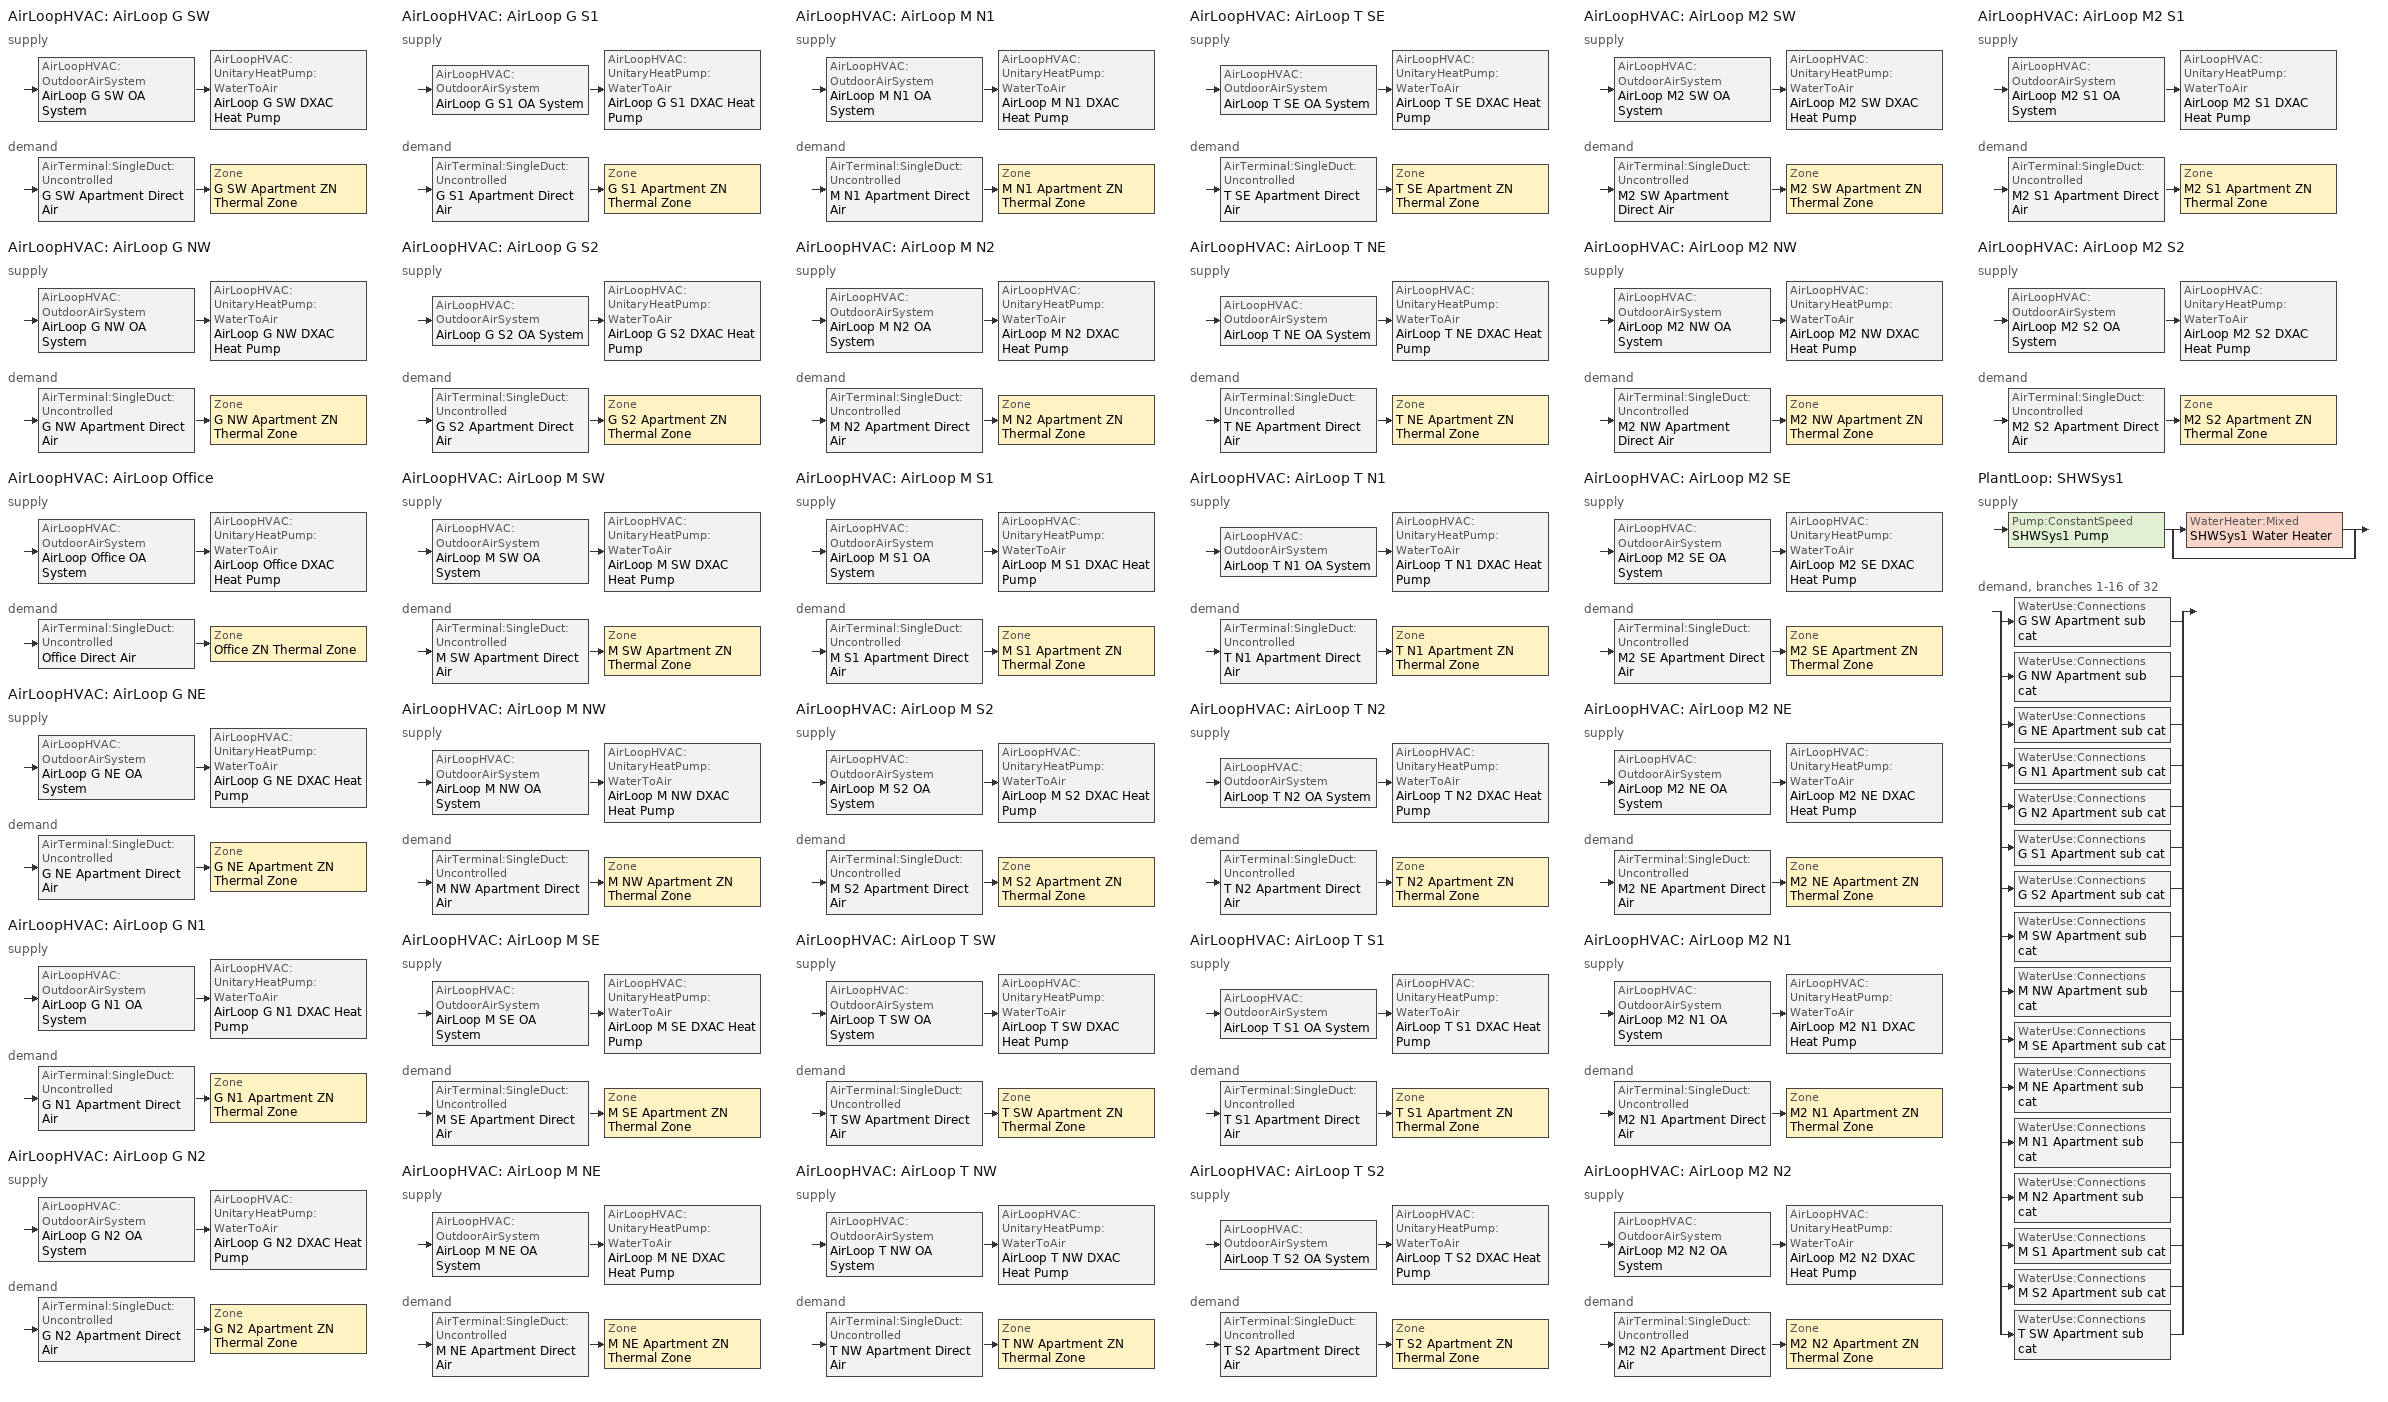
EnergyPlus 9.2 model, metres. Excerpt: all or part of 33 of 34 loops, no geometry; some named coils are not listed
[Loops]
AirLoopHVAC 'AirLoop G SW'
 supply: AirLoopHVAC:OutdoorAirSystem 'AirLoop G SW OA System' > AirLoopHVAC:UnitaryHeatPump:WaterToAir 'AirLoop G SW DXAC Heat Pump'
 demand: AirTerminal:SingleDuct:Uncontrolled 'G SW Apartment Direct Air' > Zone 'G SW Apartment ZN Thermal Zone'
AirLoopHVAC 'AirLoop G NW'
 supply: AirLoopHVAC:OutdoorAirSystem 'AirLoop G NW OA System' > AirLoopHVAC:UnitaryHeatPump:WaterToAir 'AirLoop G NW DXAC Heat Pump'
 demand: AirTerminal:SingleDuct:Uncontrolled 'G NW Apartment Direct Air' > Zone 'G NW Apartment ZN Thermal Zone'
AirLoopHVAC 'AirLoop Office'
 supply: AirLoopHVAC:OutdoorAirSystem 'AirLoop Office OA System' > AirLoopHVAC:UnitaryHeatPump:WaterToAir 'AirLoop Office DXAC Heat Pump'
 demand: AirTerminal:SingleDuct:Uncontrolled 'Office Direct Air' > Zone 'Office ZN Thermal Zone'
AirLoopHVAC 'AirLoop G NE'
 supply: AirLoopHVAC:OutdoorAirSystem 'AirLoop G NE OA System' > AirLoopHVAC:UnitaryHeatPump:WaterToAir 'AirLoop G NE DXAC Heat Pump'
 demand: AirTerminal:SingleDuct:Uncontrolled 'G NE Apartment Direct Air' > Zone 'G NE Apartment ZN Thermal Zone'
AirLoopHVAC 'AirLoop G N1'
 supply: AirLoopHVAC:OutdoorAirSystem 'AirLoop G N1 OA System' > AirLoopHVAC:UnitaryHeatPump:WaterToAir 'AirLoop G N1 DXAC Heat Pump'
 demand: AirTerminal:SingleDuct:Uncontrolled 'G N1 Apartment Direct Air' > Zone 'G N1 Apartment ZN Thermal Zone'
AirLoopHVAC 'AirLoop G N2'
 supply: AirLoopHVAC:OutdoorAirSystem 'AirLoop G N2 OA System' > AirLoopHVAC:UnitaryHeatPump:WaterToAir 'AirLoop G N2 DXAC Heat Pump'
 demand: AirTerminal:SingleDuct:Uncontrolled 'G N2 Apartment Direct Air' > Zone 'G N2 Apartment ZN Thermal Zone'
AirLoopHVAC 'AirLoop G S1'
 supply: AirLoopHVAC:OutdoorAirSystem 'AirLoop G S1 OA System' > AirLoopHVAC:UnitaryHeatPump:WaterToAir 'AirLoop G S1 DXAC Heat Pump'
 demand: AirTerminal:SingleDuct:Uncontrolled 'G S1 Apartment Direct Air' > Zone 'G S1 Apartment ZN Thermal Zone'
AirLoopHVAC 'AirLoop G S2'
 supply: AirLoopHVAC:OutdoorAirSystem 'AirLoop G S2 OA System' > AirLoopHVAC:UnitaryHeatPump:WaterToAir 'AirLoop G S2 DXAC Heat Pump'
 demand: AirTerminal:SingleDuct:Uncontrolled 'G S2 Apartment Direct Air' > Zone 'G S2 Apartment ZN Thermal Zone'
AirLoopHVAC 'AirLoop M SW'
 supply: AirLoopHVAC:OutdoorAirSystem 'AirLoop M SW OA System' > AirLoopHVAC:UnitaryHeatPump:WaterToAir 'AirLoop M SW DXAC Heat Pump'
 demand: AirTerminal:SingleDuct:Uncontrolled 'M SW Apartment Direct Air' > Zone 'M SW Apartment ZN Thermal Zone'
AirLoopHVAC 'AirLoop M NW'
 supply: AirLoopHVAC:OutdoorAirSystem 'AirLoop M NW OA System' > AirLoopHVAC:UnitaryHeatPump:WaterToAir 'AirLoop M NW DXAC Heat Pump'
 demand: AirTerminal:SingleDuct:Uncontrolled 'M NW Apartment Direct Air' > Zone 'M NW Apartment ZN Thermal Zone'
AirLoopHVAC 'AirLoop M SE'
 supply: AirLoopHVAC:OutdoorAirSystem 'AirLoop M SE OA System' > AirLoopHVAC:UnitaryHeatPump:WaterToAir 'AirLoop M SE DXAC Heat Pump'
 demand: AirTerminal:SingleDuct:Uncontrolled 'M SE Apartment Direct Air' > Zone 'M SE Apartment ZN Thermal Zone'
AirLoopHVAC 'AirLoop M NE'
 supply: AirLoopHVAC:OutdoorAirSystem 'AirLoop M NE OA System' > AirLoopHVAC:UnitaryHeatPump:WaterToAir 'AirLoop M NE DXAC Heat Pump'
 demand: AirTerminal:SingleDuct:Uncontrolled 'M NE Apartment Direct Air' > Zone 'M NE Apartment ZN Thermal Zone'
AirLoopHVAC 'AirLoop M N1'
 supply: AirLoopHVAC:OutdoorAirSystem 'AirLoop M N1 OA System' > AirLoopHVAC:UnitaryHeatPump:WaterToAir 'AirLoop M N1 DXAC Heat Pump'
 demand: AirTerminal:SingleDuct:Uncontrolled 'M N1 Apartment Direct Air' > Zone 'M N1 Apartment ZN Thermal Zone'
AirLoopHVAC 'AirLoop M N2'
 supply: AirLoopHVAC:OutdoorAirSystem 'AirLoop M N2 OA System' > AirLoopHVAC:UnitaryHeatPump:WaterToAir 'AirLoop M N2 DXAC Heat Pump'
 demand: AirTerminal:SingleDuct:Uncontrolled 'M N2 Apartment Direct Air' > Zone 'M N2 Apartment ZN Thermal Zone'
AirLoopHVAC 'AirLoop M S1'
 supply: AirLoopHVAC:OutdoorAirSystem 'AirLoop M S1 OA System' > AirLoopHVAC:UnitaryHeatPump:WaterToAir 'AirLoop M S1 DXAC Heat Pump'
 demand: AirTerminal:SingleDuct:Uncontrolled 'M S1 Apartment Direct Air' > Zone 'M S1 Apartment ZN Thermal Zone'
AirLoopHVAC 'AirLoop M S2'
 supply: AirLoopHVAC:OutdoorAirSystem 'AirLoop M S2 OA System' > AirLoopHVAC:UnitaryHeatPump:WaterToAir 'AirLoop M S2 DXAC Heat Pump'
 demand: AirTerminal:SingleDuct:Uncontrolled 'M S2 Apartment Direct Air' > Zone 'M S2 Apartment ZN Thermal Zone'
AirLoopHVAC 'AirLoop T SW'
 supply: AirLoopHVAC:OutdoorAirSystem 'AirLoop T SW OA System' > AirLoopHVAC:UnitaryHeatPump:WaterToAir 'AirLoop T SW DXAC Heat Pump'
 demand: AirTerminal:SingleDuct:Uncontrolled 'T SW Apartment Direct Air' > Zone 'T SW Apartment ZN Thermal Zone'
AirLoopHVAC 'AirLoop T NW'
 supply: AirLoopHVAC:OutdoorAirSystem 'AirLoop T NW OA System' > AirLoopHVAC:UnitaryHeatPump:WaterToAir 'AirLoop T NW DXAC Heat Pump'
 demand: AirTerminal:SingleDuct:Uncontrolled 'T NW Apartment Direct Air' > Zone 'T NW Apartment ZN Thermal Zone'
AirLoopHVAC 'AirLoop T SE'
 supply: AirLoopHVAC:OutdoorAirSystem 'AirLoop T SE OA System' > AirLoopHVAC:UnitaryHeatPump:WaterToAir 'AirLoop T SE DXAC Heat Pump'
 demand: AirTerminal:SingleDuct:Uncontrolled 'T SE Apartment Direct Air' > Zone 'T SE Apartment ZN Thermal Zone'
AirLoopHVAC 'AirLoop T NE'
 supply: AirLoopHVAC:OutdoorAirSystem 'AirLoop T NE OA System' > AirLoopHVAC:UnitaryHeatPump:WaterToAir 'AirLoop T NE DXAC Heat Pump'
 demand: AirTerminal:SingleDuct:Uncontrolled 'T NE Apartment Direct Air' > Zone 'T NE Apartment ZN Thermal Zone'
AirLoopHVAC 'AirLoop T N1'
 supply: AirLoopHVAC:OutdoorAirSystem 'AirLoop T N1 OA System' > AirLoopHVAC:UnitaryHeatPump:WaterToAir 'AirLoop T N1 DXAC Heat Pump'
 demand: AirTerminal:SingleDuct:Uncontrolled 'T N1 Apartment Direct Air' > Zone 'T N1 Apartment ZN Thermal Zone'
AirLoopHVAC 'AirLoop T N2'
 supply: AirLoopHVAC:OutdoorAirSystem 'AirLoop T N2 OA System' > AirLoopHVAC:UnitaryHeatPump:WaterToAir 'AirLoop T N2 DXAC Heat Pump'
 demand: AirTerminal:SingleDuct:Uncontrolled 'T N2 Apartment Direct Air' > Zone 'T N2 Apartment ZN Thermal Zone'
AirLoopHVAC 'AirLoop T S1'
 supply: AirLoopHVAC:OutdoorAirSystem 'AirLoop T S1 OA System' > AirLoopHVAC:UnitaryHeatPump:WaterToAir 'AirLoop T S1 DXAC Heat Pump'
 demand: AirTerminal:SingleDuct:Uncontrolled 'T S1 Apartment Direct Air' > Zone 'T S1 Apartment ZN Thermal Zone'
AirLoopHVAC 'AirLoop T S2'
 supply: AirLoopHVAC:OutdoorAirSystem 'AirLoop T S2 OA System' > AirLoopHVAC:UnitaryHeatPump:WaterToAir 'AirLoop T S2 DXAC Heat Pump'
 demand: AirTerminal:SingleDuct:Uncontrolled 'T S2 Apartment Direct Air' > Zone 'T S2 Apartment ZN Thermal Zone'
AirLoopHVAC 'AirLoop M2 SW'
 supply: AirLoopHVAC:OutdoorAirSystem 'AirLoop M2 SW OA System' > AirLoopHVAC:UnitaryHeatPump:WaterToAir 'AirLoop M2 SW DXAC Heat Pump'
 demand: AirTerminal:SingleDuct:Uncontrolled 'M2 SW Apartment Direct Air' > Zone 'M2 SW Apartment ZN Thermal Zone'
AirLoopHVAC 'AirLoop M2 NW'
 supply: AirLoopHVAC:OutdoorAirSystem 'AirLoop M2 NW OA System' > AirLoopHVAC:UnitaryHeatPump:WaterToAir 'AirLoop M2 NW DXAC Heat Pump'
 demand: AirTerminal:SingleDuct:Uncontrolled 'M2 NW Apartment Direct Air' > Zone 'M2 NW Apartment ZN Thermal Zone'
AirLoopHVAC 'AirLoop M2 SE'
 supply: AirLoopHVAC:OutdoorAirSystem 'AirLoop M2 SE OA System' > AirLoopHVAC:UnitaryHeatPump:WaterToAir 'AirLoop M2 SE DXAC Heat Pump'
 demand: AirTerminal:SingleDuct:Uncontrolled 'M2 SE Apartment Direct Air' > Zone 'M2 SE Apartment ZN Thermal Zone'
AirLoopHVAC 'AirLoop M2 NE'
 supply: AirLoopHVAC:OutdoorAirSystem 'AirLoop M2 NE OA System' > AirLoopHVAC:UnitaryHeatPump:WaterToAir 'AirLoop M2 NE DXAC Heat Pump'
 demand: AirTerminal:SingleDuct:Uncontrolled 'M2 NE Apartment Direct Air' > Zone 'M2 NE Apartment ZN Thermal Zone'
AirLoopHVAC 'AirLoop M2 N1'
 supply: AirLoopHVAC:OutdoorAirSystem 'AirLoop M2 N1 OA System' > AirLoopHVAC:UnitaryHeatPump:WaterToAir 'AirLoop M2 N1 DXAC Heat Pump'
 demand: AirTerminal:SingleDuct:Uncontrolled 'M2 N1 Apartment Direct Air' > Zone 'M2 N1 Apartment ZN Thermal Zone'
AirLoopHVAC 'AirLoop M2 N2'
 supply: AirLoopHVAC:OutdoorAirSystem 'AirLoop M2 N2 OA System' > AirLoopHVAC:UnitaryHeatPump:WaterToAir 'AirLoop M2 N2 DXAC Heat Pump'
 demand: AirTerminal:SingleDuct:Uncontrolled 'M2 N2 Apartment Direct Air' > Zone 'M2 N2 Apartment ZN Thermal Zone'
AirLoopHVAC 'AirLoop M2 S1'
 supply: AirLoopHVAC:OutdoorAirSystem 'AirLoop M2 S1 OA System' > AirLoopHVAC:UnitaryHeatPump:WaterToAir 'AirLoop M2 S1 DXAC Heat Pump'
 demand: AirTerminal:SingleDuct:Uncontrolled 'M2 S1 Apartment Direct Air' > Zone 'M2 S1 Apartment ZN Thermal Zone'
AirLoopHVAC 'AirLoop M2 S2'
 supply: AirLoopHVAC:OutdoorAirSystem 'AirLoop M2 S2 OA System' > AirLoopHVAC:UnitaryHeatPump:WaterToAir 'AirLoop M2 S2 DXAC Heat Pump'
 demand: AirTerminal:SingleDuct:Uncontrolled 'M2 S2 Apartment Direct Air' > Zone 'M2 S2 Apartment ZN Thermal Zone'
PlantLoop 'SHWSys1'
 supply: Pump:ConstantSpeed 'SHWSys1 Pump' > split
  | WaterHeater:Mixed 'SHWSys1 Water Heater'
  | bypass
 demand, branches 1-16 of 32: split
  | WaterUse:Connections 'G SW Apartment sub cat'
  | WaterUse:Connections 'G NW Apartment sub cat'
  | WaterUse:Connections 'G NE Apartment sub cat'
  | WaterUse:Connections 'G N1 Apartment sub cat'
  | WaterUse:Connections 'G N2 Apartment sub cat'
  | WaterUse:Connections 'G S1 Apartment sub cat'
  | WaterUse:Connections 'G S2 Apartment sub cat'
  | WaterUse:Connections 'M SW Apartment sub cat'
  | WaterUse:Connections 'M NW Apartment sub cat'
  | WaterUse:Connections 'M SE Apartment sub cat'
  | WaterUse:Connections 'M NE Apartment sub cat'
  | WaterUse:Connections 'M N1 Apartment sub cat'
  | WaterUse:Connections 'M N2 Apartment sub cat'
  | WaterUse:Connections 'M S1 Apartment sub cat'
  | WaterUse:Connections 'M S2 Apartment sub cat'
  | WaterUse:Connections 'T SW Apartment sub cat'
[DesignSpecification:OutdoorAir] Outdoor Air Method=Flow/Area; Outdoor Air Flow per Zone Floor Area {m3/s-m2}=0.000294083
SZ DSOA G SW Apartment; SZ DSOA G NW Apartment; SZ DSOA Office; SZ DSOA G NE Apartment; SZ DSOA G N1 Apartment; SZ DSOA G N2 Apartment; SZ DSOA G S1 Apartment; SZ DSOA G S2 Apartment; SZ DSOA M SW Apartment; SZ DSOA M NW Apartment; SZ DSOA M SE Apartment; SZ DSOA M NE Apartment; SZ DSOA M N1 Apartment; SZ DSOA M N2 Apartment; SZ DSOA M S1 Apartment; SZ DSOA M S2 Apartment; SZ DSOA T SW Apartment; SZ DSOA T NW Apartment; SZ DSOA T SE Apartment; SZ DSOA T NE Apartment; SZ DSOA T N1 Apartment; SZ DSOA T N2 Apartment; SZ DSOA T S1 Apartment; SZ DSOA T S2 Apartment; SZ DSOA M2 SW Apartment; SZ DSOA M2 NW Apartment; SZ DSOA M2 SE Apartment; SZ DSOA M2 NE Apartment; SZ DSOA M2 N1 Apartment; SZ DSOA M2 N2 Apartment; SZ DSOA M2 S1 Apartment; SZ DSOA M2 S2 Apartment
[Sizing:Zone] Zone Cooling Design Supply Air Temperature Input Method=SupplyAirTemperature; Zone Cooling Design Supply Air Temperature {C}=14; Zone Heating Design Supply Air Temperature Input Method=SupplyAirTemperature; Zone Heating Design Supply Air Temperature {C}=40; Zone Cooling Design Supply Air Humidity Ratio {kgWater/kgDryAir}=0.008; Zone Heating Design Supply Air Humidity Ratio {kgWater/kgDryAir}=0.008; Cooling Design Air Flow Method=DesignDay; Cooling Design Air Flow Rate {m3/s}=0; Cooling Minimum Air Flow Fraction=0; Heating Design Air Flow Method=DesignDay; Heating Design Air Flow Rate {m3/s}=0; Heating Maximum Air Flow Fraction=0
Name | Design Specification Outdoor Air Object
G SW Apartment ZN Thermal Zone | SZ DSOA G SW Apartment
G NW Apartment ZN Thermal Zone | SZ DSOA G NW Apartment
Office ZN Thermal Zone | SZ DSOA Office
G NE Apartment ZN Thermal Zone | SZ DSOA G NE Apartment
G N1 Apartment ZN Thermal Zone | SZ DSOA G N1 Apartment
G N2 Apartment ZN Thermal Zone | SZ DSOA G N2 Apartment
G S1 Apartment ZN Thermal Zone | SZ DSOA G S1 Apartment
G S2 Apartment ZN Thermal Zone | SZ DSOA G S2 Apartment
M SW Apartment ZN Thermal Zone | SZ DSOA M SW Apartment
M NW Apartment ZN Thermal Zone | SZ DSOA M NW Apartment
M SE Apartment ZN Thermal Zone | SZ DSOA M SE Apartment
M NE Apartment ZN Thermal Zone | SZ DSOA M NE Apartment
M N1 Apartment ZN Thermal Zone | SZ DSOA M N1 Apartment
M N2 Apartment ZN Thermal Zone | SZ DSOA M N2 Apartment
M S1 Apartment ZN Thermal Zone | SZ DSOA M S1 Apartment
M S2 Apartment ZN Thermal Zone | SZ DSOA M S2 Apartment
T SW Apartment ZN Thermal Zone | SZ DSOA T SW Apartment
T NW Apartment ZN Thermal Zone | SZ DSOA T NW Apartment
T SE Apartment ZN Thermal Zone | SZ DSOA T SE Apartment
T NE Apartment ZN Thermal Zone | SZ DSOA T NE Apartment
T N1 Apartment ZN Thermal Zone | SZ DSOA T N1 Apartment
T N2 Apartment ZN Thermal Zone | SZ DSOA T N2 Apartment
T S1 Apartment ZN Thermal Zone | SZ DSOA T S1 Apartment
T S2 Apartment ZN Thermal Zone | SZ DSOA T S2 Apartment
M2 SW Apartment ZN Thermal Zone | SZ DSOA M2 SW Apartment
M2 NW Apartment ZN Thermal Zone | SZ DSOA M2 NW Apartment
M2 SE Apartment ZN Thermal Zone | SZ DSOA M2 SE Apartment
M2 NE Apartment ZN Thermal Zone | SZ DSOA M2 NE Apartment
M2 N1 Apartment ZN Thermal Zone | SZ DSOA M2 N1 Apartment
M2 N2 Apartment ZN Thermal Zone | SZ DSOA M2 N2 Apartment
M2 S1 Apartment ZN Thermal Zone | SZ DSOA M2 S1 Apartment
M S2 Apartment ZN Thermal Zone | SZ DSOA M2 S2 Apartment
[Sizing:System] Type of Load to Size On=Sensible; Design Outdoor Air Flow Rate {m3/s}=autosize; Central Heating Maximum System Air Flow Ratio=1; Preheat Design Temperature {C}=7; Preheat Design Humidity Ratio {kgWater/kgDryAir}=0.008; Precool Design Temperature {C}=11; Precool Design Humidity Ratio {kgWater/kgDryAir}=0.008; Central Cooling Design Supply Air Temperature {C}=14; Central Heating Design Supply Air Temperature {C}=40; Type of Zone Sum to Use=NonCoincident; 100% Outdoor Air in Cooling=No; 100% Outdoor Air in Heating=No; Central Cooling Design Supply Air Humidity Ratio {kgWater/kgDryAir}=0.008; Central Heating Design Supply Air Humidity Ratio {kgWater/kgDryAir}=0.008; Cooling Supply Air Flow Rate Method=DesignDay; Cooling Supply Air Flow Rate {m3/s}=0; Heating Supply Air Flow Rate Method=DesignDay; Heating Supply Air Flow Rate {m3/s}=0; System Outdoor Air Method=ZoneSum; Zone Maximum Outdoor Air Fraction=1; Cooling Design Capacity Method=CoolingDesignCapacity; Cooling Design Capacity {W}=autosize; Heating Design Capacity Method=HeatingDesignCapacity; Heating Design Capacity {W}=autosize; Central Cooling Capacity Control Method=OnOff
AirLoop G SW; AirLoop G NW; AirLoop Office; AirLoop G NE; AirLoop G N1; AirLoop G N2; AirLoop G S1; AirLoop G S2; AirLoop M SW; AirLoop M NW; AirLoop M SE; AirLoop M NE; AirLoop M N1; AirLoop M N2; AirLoop M S1; AirLoop M S2; AirLoop T SW; AirLoop T NW; AirLoop T SE; AirLoop T NE; AirLoop T N1; AirLoop T N2; AirLoop T S1; AirLoop T S2; AirLoop M SW; AirLoop M NW; AirLoop M SE; AirLoop M NE; AirLoop M N1; AirLoop M N2; AirLoop M S1; AirLoop M S2
[Sizing:Plant]
SHWSys1: Loop Type=Heating; Design Loop Exit Temperature {C}=60; Loop Design Temperature Difference {deltaC}=5
[ZoneControl:Thermostat] Control 1=AptCoolingSetPoint; Control 2=AptHeatingSetPoint
Name | Zone or ZoneList | Control Type Schedule | Control 3
G SW Apartment Thermostat | G SW Apartment ZN Thermal Zone | ZONE CONTROL TYPE SCHED | S Apartment Cooling Setpoints Dual SP Control
G NW Apartment Thermostat | G NW Apartment ZN Thermal Zone | Zone Control Type Sched | N Apartment Cooling Setpoints Dual SP Control
Office Thermostat | Office ZN Thermal Zone | Zone Control Type Sched | Apartment Cooling Setpoints Dual SP Control
G NE Apartment Thermostat | G NE Apartment ZN Thermal Zone | Zone Control Type Sched | N Apartment Cooling Setpoints Dual SP Control
G N1 Apartment Thermostat | G N1 Apartment ZN Thermal Zone | Zone Control Type Sched | N Apartment Cooling Setpoints Dual SP Control
G N2 Apartment Thermostat | G N2 Apartment ZN Thermal Zone | Zone Control Type Sched | N Apartment Cooling Setpoints Dual SP Control
G S1 Apartment Thermostat | G S1 Apartment ZN Thermal Zone | Zone Control Type Sched | S Apartment Cooling Setpoints Dual SP Control
G S2 Apartment Thermostat | G S2 Apartment ZN Thermal Zone | Zone Control Type Sched | S Apartment Cooling Setpoints Dual SP Control
M SW Apartment Thermostat | M SW Apartment ZN Thermal Zone | Zone Control Type Sched | S Apartment Cooling Setpoints Dual SP Control
M NW Apartment Thermostat | M NW Apartment ZN Thermal Zone | Zone Control Type Sched | N Apartment Cooling Setpoints Dual SP Control
M SE Apartment Thermostat | M SE Apartment ZN Thermal Zone | Zone Control Type Sched | S Apartment Cooling Setpoints Dual SP Control
M NE Apartment Thermostat | M NE Apartment ZN Thermal Zone | Zone Control Type Sched | N Apartment Cooling Setpoints Dual SP Control
M N1 Apartment Thermostat | M N1 Apartment ZN Thermal Zone | Zone Control Type Sched | N Apartment Cooling Setpoints Dual SP Control
M N2 Apartment Thermostat | M N2 Apartment ZN Thermal Zone | Zone Control Type Sched | N Apartment Cooling Setpoints Dual SP Control
M S1 Apartment Thermostat | M S1 Apartment ZN Thermal Zone | Zone Control Type Sched | S Apartment Cooling Setpoints Dual SP Control
M S2 Apartment Thermostat | M S2 Apartment ZN Thermal Zone | Zone Control Type Sched | S Apartment Cooling Setpoints Dual SP Control
T SW Apartment Thermostat | T SW Apartment ZN Thermal Zone | Zone Control Type Sched | S Apartment Cooling Setpoints Dual SP Control
T NW Apartment Thermostat | T NW Apartment ZN Thermal Zone | Zone Control Type Sched | N Apartment Cooling Setpoints Dual SP Control
T SE Apartment Thermostat | T SE Apartment ZN Thermal Zone | Zone Control Type Sched | S Apartment Cooling Setpoints Dual SP Control
T NE Apartment Thermostat | T NE Apartment ZN Thermal Zone | Zone Control Type Sched | N Apartment Cooling Setpoints Dual SP Control
T N1 Apartment Thermostat | T N1 Apartment ZN Thermal Zone | Zone Control Type Sched | N Apartment Cooling Setpoints Dual SP Control
T N2 Apartment Thermostat | T N2 Apartment ZN Thermal Zone | Zone Control Type Sched | N Apartment Cooling Setpoints Dual SP Control
T S1 Apartment Thermostat | T S1 Apartment ZN Thermal Zone | Zone Control Type Sched | S Apartment Cooling Setpoints Dual SP Control
T S2 Apartment Thermostat | T S2 Apartment ZN Thermal Zone | Zone Control Type Sched | S Apartment Cooling Setpoints Dual SP Control
M2 SW Apartment Thermostat | M2 SW Apartment ZN Thermal Zone | Zone Control Type Sched | S Apartment Cooling Setpoints Dual SP Control
M2 NW Apartment Thermostat | M2 NW Apartment ZN Thermal Zone | Zone Control Type Sched | N Apartment Cooling Setpoints Dual SP Control
M2 SE Apartment Thermostat | M2 SE Apartment ZN Thermal Zone | Zone Control Type Sched | S Apartment Cooling Setpoints Dual SP Control
M2 NE Apartment Thermostat | M2 NE Apartment ZN Thermal Zone | Zone Control Type Sched | N Apartment Cooling Setpoints Dual SP Control
M2 N1 Apartment Thermostat | M2 N1 Apartment ZN Thermal Zone | Zone Control Type Sched | N Apartment Cooling Setpoints Dual SP Control
M2 N2 Apartment Thermostat | M2 N2 Apartment ZN Thermal Zone | Zone Control Type Sched | N Apartment Cooling Setpoints Dual SP Control
M2 S1 Apartment Thermostat | M2 S1 Apartment ZN Thermal Zone | Zone Control Type Sched | S Apartment Cooling Setpoints Dual SP Control
M2 S2 Apartment Thermostat | M2 S2 Apartment ZN Thermal Zone | Zone Control Type Sched | S Apartment Cooling Setpoints Dual SP Control
[ThermostatSetpoint:SingleHeating]
AptHeatingSetPoint: Setpoint Temperature Schedule=HTGSETP_APT_SCH
[ThermostatSetpoint:SingleCooling]
AptCoolingSetPoint: Setpoint Temperature Schedule=CLGSETP_APT_SCH
[ThermostatSetpoint:DualSetpoint]
Name | Heating Setpoint Temperature Schedule | Cooling Setpoint Temperature Schedule
Apartment Cooling Setpoints Dual SP Control | HTGSETP_APT_SCH | CLGSETP_APT_SCH
S Apartment Cooling Setpoints Dual SP Control | S HTGSETP_APT_SCH | S CLGSETP_APT_SCH
N Apartment Cooling Setpoints Dual SP Control | N HTGSETP_APT_SCH | N CLGSETP_APT_SCH
[AirTerminal:SingleDuct:Uncontrolled] Availability Schedule=All On; Maximum Air Flow Rate {m3/s}=autosize
G SW Apartment Direct Air; G NW Apartment Direct Air; Office Direct Air; G NE Apartment Direct Air; G N1 Apartment Direct Air; G N2 Apartment Direct Air; G S1 Apartment Direct Air; G S2 Apartment Direct Air; M SW Apartment Direct Air; M NW Apartment Direct Air; M SE Apartment Direct Air; M NE Apartment Direct Air; M N1 Apartment Direct Air; M N2 Apartment Direct Air; M S1 Apartment Direct Air; M S2 Apartment Direct Air; T SW Apartment Direct Air; T NW Apartment Direct Air; T SE Apartment Direct Air; T NE Apartment Direct Air; T N1 Apartment Direct Air; T N2 Apartment Direct Air; T S1 Apartment Direct Air; T S2 Apartment Direct Air; M2 SW Apartment Direct Air; M2 NW Apartment Direct Air; M2 SE Apartment Direct Air; M2 NE Apartment Direct Air; M2 N1 Apartment Direct Air; M2 N2 Apartment Direct Air; M2 S1 Apartment Direct Air; M2 S2 Apartment Direct Air
[Zone equipment]
G SW Apartment ZN Thermal Zone: G SW Apartment Direct Air
G NW Apartment ZN Thermal Zone: G NW Apartment Direct Air
Office ZN Thermal Zone: Office Direct Air
G NE Apartment ZN Thermal Zone: G NE Apartment Direct Air
G N1 Apartment ZN Thermal Zone: G N1 Apartment Direct Air
G N2 Apartment ZN Thermal Zone: G N2 Apartment Direct Air
G S1 Apartment ZN Thermal Zone: G S1 Apartment Direct Air
G S2 Apartment ZN Thermal Zone: G S2 Apartment Direct Air
M SW Apartment ZN Thermal Zone: M SW Apartment Direct Air
M NW Apartment ZN Thermal Zone: M NW Apartment Direct Air
M SE Apartment ZN Thermal Zone: M SE Apartment Direct Air
M NE Apartment ZN Thermal Zone: M NE Apartment Direct Air
M N1 Apartment ZN Thermal Zone: M N1 Apartment Direct Air
M N2 Apartment ZN Thermal Zone: M N2 Apartment Direct Air
M S1 Apartment ZN Thermal Zone: M S1 Apartment Direct Air
M S2 Apartment ZN Thermal Zone: M S2 Apartment Direct Air
T SW Apartment ZN Thermal Zone: T SW Apartment Direct Air
T NW Apartment ZN Thermal Zone: T NW Apartment Direct Air
T SE Apartment ZN Thermal Zone: T SE Apartment Direct Air
T NE Apartment ZN Thermal Zone: T NE Apartment Direct Air
T N1 Apartment ZN Thermal Zone: T N1 Apartment Direct Air
T N2 Apartment ZN Thermal Zone: T N2 Apartment Direct Air
T S1 Apartment ZN Thermal Zone: T S1 Apartment Direct Air
T S2 Apartment ZN Thermal Zone: T S2 Apartment Direct Air
M2 SW Apartment ZN Thermal Zone: M2 SW Apartment Direct Air
M2 NW Apartment ZN Thermal Zone: M2 NW Apartment Direct Air
M2 SE Apartment ZN Thermal Zone: M2 SE Apartment Direct Air
M2 NE Apartment ZN Thermal Zone: M2 NE Apartment Direct Air
M2 N1 Apartment ZN Thermal Zone: M2 N1 Apartment Direct Air
M2 N2 Apartment ZN Thermal Zone: M2 N2 Apartment Direct Air
M2 S1 Apartment ZN Thermal Zone: M2 S1 Apartment Direct Air
M2 S2 Apartment ZN Thermal Zone: M2 S2 Apartment Direct Air
[Fan:OnOff] Availability Schedule=All On; Fan Total Efficiency=0.53625; Pressure Rise {Pa}=622.5; Maximum Flow Rate {m3/s}=autosize; Motor Efficiency=0.825; Motor In Airstream Fraction=1
AirLoop G SW Supply Fan; AirLoop G NW Supply Fan; AirLoop Office Supply Fan; AirLoop G NE Supply Fan; AirLoop G N1 Supply Fan; AirLoop G N2 Supply Fan; AirLoop G S1 Supply Fan; AirLoop G S2 Supply Fan; AirLoop M SW Supply Fan; AirLoop M NW Supply Fan; AirLoop M SE Supply Fan; AirLoop M NE Supply Fan; AirLoop M N1 Supply Fan; AirLoop M N2 Supply Fan; AirLoop M S1 Supply Fan; AirLoop M S2 Supply Fan; AirLoop T SW Supply Fan; AirLoop T NW Supply Fan; AirLoop T SE Supply Fan; AirLoop T NE Supply Fan; AirLoop T N1 Supply Fan; AirLoop T N2 Supply Fan; AirLoop T S1 Supply Fan; AirLoop T S2 Supply Fan; AirLoop M2 SW Supply Fan; AirLoop M2 NW Supply Fan; AirLoop M2 SE Supply Fan; AirLoop M2 NE Supply Fan; AirLoop M2 N1 Supply Fan; AirLoop M2 N2 Supply Fan; AirLoop M2 S1 Supply Fan; AirLoop M2 S2 Supply Fan
[Coil:Heating:Electric] Availability Schedule=All On; Efficiency=1; Nominal Capacity {W}=autosize
Heat Pump DX Supp Heating Coil AirLoop G SW; Heat Pump DX Supp Heating Coil AirLoop G NW; Heat Pump DX Supp Heating Coil AirLoop Office; Heat Pump DX Supp Heating Coil AirLoop G NE; Heat Pump DX Supp Heating Coil AirLoop G N1; Heat Pump DX Supp Heating Coil AirLoop G N2; Heat Pump DX Supp Heating Coil AirLoop G S1; Heat Pump DX Supp Heating Coil AirLoop G S2; Heat Pump DX Supp Heating Coil AirLoop M SW; Heat Pump DX Supp Heating Coil AirLoop M NW; Heat Pump DX Supp Heating Coil AirLoop M SE; Heat Pump DX Supp Heating Coil AirLoop M NE; Heat Pump DX Supp Heating Coil AirLoop M N1; Heat Pump DX Supp Heating Coil AirLoop M N2; Heat Pump DX Supp Heating Coil AirLoop M S1; Heat Pump DX Supp Heating Coil AirLoop M S2; Heat Pump DX Supp Heating Coil AirLoop T SW; Heat Pump DX Supp Heating Coil AirLoop T NW; Heat Pump DX Supp Heating Coil AirLoop T SE; Heat Pump DX Supp Heating Coil AirLoop T NE; Heat Pump DX Supp Heating Coil AirLoop T N1; Heat Pump DX Supp Heating Coil AirLoop T N2; Heat Pump DX Supp Heating Coil AirLoop T S1; Heat Pump DX Supp Heating Coil AirLoop T S2; Heat Pump DX Supp Heating Coil AirLoop M2 SW; Heat Pump DX Supp Heating Coil AirLoop M2 NW; Heat Pump DX Supp Heating Coil AirLoop M2 SE; Heat Pump DX Supp Heating Coil AirLoop M2 NE; Heat Pump DX Supp Heating Coil AirLoop M2 N1; Heat Pump DX Supp Heating Coil AirLoop M2 N2; Heat Pump DX Supp Heating Coil AirLoop M2 S1; Heat Pump DX Supp Heating Coil AirLoop M2 S2
[AirLoopHVAC:UnitaryHeatPump:WaterToAir] Availability Schedule=All On; Supply Air Flow Rate {m3/s}=autosize; Heating Convergence=0.001; Maximum Cycling Rate {cycles/hr}=2.5; Heat Pump Time Constant {s}=60; Fraction of On-Cycle Power Use=0.01; Heat Pump Fan Delay Time {s}=60; Maximum Supply Air Temperature from Supplemental Heater {C}=50; Fan Placement=BlowThrough; Supply Air Fan Operating Mode Schedule=SupplyFanSch
Name | Controlling Zone or Thermostat Location | Supply Air Fan | Heating Coil | Cooling Coil | Cooling Convergence | Supplemental Heating Coil
AirLoop G SW DXAC Heat Pump | G SW Apartment ZN Thermal Zone | AirLoop G SW Supply Fan | Heat Pump Heating Mode AirLoop G SW | Heat Pump Cooling Mode AirLoop G SW | 0.001 | Heat Pump DX Supp Heating Coil AirLoop G SW
AirLoop G NW DXAC Heat Pump | G NW Apartment ZN Thermal Zone | AirLoop G NW Supply Fan | Heat Pump Heating Mode AirLoop G NW | Heat Pump Cooling Mode AirLoop G NW | 0.001 | Heat Pump DX Supp Heating Coil AirLoop G NW
AirLoop Office DXAC Heat Pump | Office ZN Thermal Zone | AirLoop Office Supply Fan | Heat Pump Heating Mode AirLoop Office | Heat Pump Cooling Mode AirLoop Office | 0.001 | Heat Pump DX Supp Heating Coil AirLoop Office
AirLoop G NE DXAC Heat Pump | G NE Apartment ZN Thermal Zone | AirLoop G NE Supply Fan | Heat Pump Heating Mode AirLoop G NE | Heat Pump Cooling Mode AirLoop G NE | 0.001 | Heat Pump DX Supp Heating Coil AirLoop G NE
AirLoop G N1 DXAC Heat Pump | G N1 Apartment ZN Thermal Zone | AirLoop G N1 Supply Fan | Heat Pump Heating Mode AirLoop G N1 | Heat Pump Cooling Mode AirLoop G N1 | 0.0001 | Heat Pump DX Supp Heating Coil AirLoop G N1
AirLoop G N2 DXAC Heat Pump | G N2 Apartment ZN Thermal Zone | AirLoop G N2 Supply Fan | Heat Pump Heating Mode AirLoop G N2 | Heat Pump Cooling Mode AirLoop G N2 | 0.0001 | Heat Pump DX Supp Heating Coil AirLoop G N2
AirLoop G S1 DXAC Heat Pump | G S1 Apartment ZN Thermal Zone | AirLoop G S1 Supply Fan | Heat Pump Heating Mode AirLoop G S1 | Heat Pump Cooling Mode AirLoop G S1 | 0.001 | Heat Pump DX Supp Heating Coil AirLoop G S1
AirLoop G S2 DXAC Heat Pump | G S2 Apartment ZN Thermal Zone | AirLoop G S2 Supply Fan | Heat Pump Heating Mode AirLoop G S2 | Heat Pump Cooling Mode AirLoop G S2 | 0.001 | Heat Pump DX Supp Heating Coil AirLoop G S2
AirLoop M SW DXAC Heat Pump | M SW Apartment ZN Thermal Zone | AirLoop M SW Supply Fan | Heat Pump Heating Mode AirLoop M SW | Heat Pump Cooling Mode AirLoop M SW | 0.001 | Heat Pump DX Supp Heating Coil AirLoop M SW
AirLoop M NW DXAC Heat Pump | M NW Apartment ZN Thermal Zone | AirLoop M NW Supply Fan | Heat Pump Heating Mode AirLoop M NW | Heat Pump Cooling Mode AirLoop M NW | 0.001 | Heat Pump DX Supp Heating Coil AirLoop M NW
AirLoop M SE DXAC Heat Pump | M SE Apartment ZN Thermal Zone | AirLoop M SE Supply Fan | Heat Pump Heating Mode AirLoop M SE | Heat Pump Cooling Mode AirLoop M SE | 0.001 | Heat Pump DX Supp Heating Coil AirLoop M SE
AirLoop M NE DXAC Heat Pump | M NE Apartment ZN Thermal Zone | AirLoop M NE Supply Fan | Heat Pump Heating Mode AirLoop M NE | Heat Pump Cooling Mode AirLoop M NE | 0.001 | Heat Pump DX Supp Heating Coil AirLoop M NE
AirLoop M N1 DXAC Heat Pump | M N1 Apartment ZN Thermal Zone | AirLoop M N1 Supply Fan | Heat Pump Heating Mode AirLoop M N1 | Heat Pump Cooling Mode AirLoop M N1 | 0.001 | Heat Pump DX Supp Heating Coil AirLoop M N1
AirLoop M N2 DXAC Heat Pump | M N2 Apartment ZN Thermal Zone | AirLoop M N2 Supply Fan | Heat Pump Heating Mode AirLoop M N2 | Heat Pump Cooling Mode AirLoop M N2 | 0.001 | Heat Pump DX Supp Heating Coil AirLoop M N2
AirLoop M S1 DXAC Heat Pump | M S1 Apartment ZN Thermal Zone | AirLoop M S1 Supply Fan | Heat Pump Heating Mode AirLoop M S1 | Heat Pump Cooling Mode AirLoop M S1 | 0.001 | Heat Pump DX Supp Heating Coil AirLoop M S1
AirLoop M S2 DXAC Heat Pump | M S2 Apartment ZN Thermal Zone | AirLoop M S2 Supply Fan | Heat Pump Heating Mode AirLoop M S2 | Heat Pump Cooling Mode AirLoop M S2 | 0.001 | Heat Pump DX Supp Heating Coil AirLoop M S2
AirLoop T SW DXAC Heat Pump | T SW Apartment ZN Thermal Zone | AirLoop T SW Supply Fan | Heat Pump Heating Mode AirLoop T SW | Heat Pump Cooling Mode AirLoop T SW | 0.001 | Heat Pump DX Supp Heating Coil AirLoop T SW
AirLoop T NW DXAC Heat Pump | T NW Apartment ZN Thermal Zone | AirLoop T NW Supply Fan | Heat Pump Heating Mode AirLoop T NW | Heat Pump Cooling Mode AirLoop T NW | 0.001 | Heat Pump DX Supp Heating Coil AirLoop T NW
AirLoop T SE DXAC Heat Pump | T SE Apartment ZN Thermal Zone | AirLoop T SE Supply Fan | Heat Pump Heating Mode AirLoop T SE | Heat Pump Cooling Mode AirLoop T SE | 0.001 | Heat Pump DX Supp Heating Coil AirLoop T SE
AirLoop T NE DXAC Heat Pump | T NE Apartment ZN Thermal Zone | AirLoop T NE Supply Fan | Heat Pump Heating Mode AirLoop T NE | Heat Pump Cooling Mode AirLoop T NE | 0.001 | Heat Pump DX Supp Heating Coil AirLoop T NE
AirLoop T N1 DXAC Heat Pump | T N1 Apartment ZN Thermal Zone | AirLoop T N1 Supply Fan | Heat Pump Heating Mode AirLoop T N1 | Heat Pump Cooling Mode AirLoop T N1 | 0.0001 | Heat Pump DX Supp Heating Coil AirLoop T N1
AirLoop T N2 DXAC Heat Pump | T N2 Apartment ZN Thermal Zone | AirLoop T N2 Supply Fan | Heat Pump Heating Mode AirLoop T N2 | Heat Pump Cooling Mode AirLoop T N2 | 0.0001 | Heat Pump DX Supp Heating Coil AirLoop T N2
AirLoop T S1 DXAC Heat Pump | T S1 Apartment ZN Thermal Zone | AirLoop T S1 Supply Fan | Heat Pump Heating Mode AirLoop T S1 | Heat Pump Cooling Mode AirLoop T S1 | 0.001 | Heat Pump DX Supp Heating Coil AirLoop T S1
AirLoop T S2 DXAC Heat Pump | T S2 Apartment ZN Thermal Zone | AirLoop T S2 Supply Fan | Heat Pump Heating Mode AirLoop T S2 | Heat Pump Cooling Mode AirLoop T S2 | 0.001 | Heat Pump DX Supp Heating Coil AirLoop T S2
AirLoop M2 SW DXAC Heat Pump | M2 SW Apartment ZN Thermal Zone | AirLoop M2 SW Supply Fan | Heat Pump Heating Mode AirLoop M2 SW | Heat Pump Cooling Mode AirLoop M2 SW | 0.001 | Heat Pump DX Supp Heating Coil AirLoop M2 SW
AirLoop M2 NW DXAC Heat Pump | M2 NW Apartment ZN Thermal Zone | AirLoop M2 NW Supply Fan | Heat Pump Heating Mode AirLoop M2 NW | Heat Pump Cooling Mode AirLoop M2 NW | 0.001 | Heat Pump DX Supp Heating Coil AirLoop M2 NW
AirLoop M2 SE DXAC Heat Pump | M2 SE Apartment ZN Thermal Zone | AirLoop M2 SE Supply Fan | Heat Pump Heating Mode AirLoop M2 SE | Heat Pump Cooling Mode AirLoop M2 SE | 0.001 | Heat Pump DX Supp Heating Coil AirLoop M2 SE
AirLoop M2 NE DXAC Heat Pump | M2 NE Apartment ZN Thermal Zone | AirLoop M2 NE Supply Fan | Heat Pump Heating Mode AirLoop M2 NE | Heat Pump Cooling Mode AirLoop M2 NE | 0.001 | Heat Pump DX Supp Heating Coil AirLoop M2 NE
AirLoop M2 N1 DXAC Heat Pump | M2 N1 Apartment ZN Thermal Zone | AirLoop M2 N1 Supply Fan | Heat Pump Heating Mode AirLoop M2 N1 | Heat Pump Cooling Mode AirLoop M2 N1 | 0.001 | Heat Pump DX Supp Heating Coil AirLoop M2 N1
AirLoop M2 N2 DXAC Heat Pump | M2 N2 Apartment ZN Thermal Zone | AirLoop M2 N2 Supply Fan | Heat Pump Heating Mode AirLoop M2 N2 | Heat Pump Cooling Mode AirLoop M2 N2 | 0.001 | Heat Pump DX Supp Heating Coil AirLoop M2 N2
AirLoop M2 S1 DXAC Heat Pump | M2 S1 Apartment ZN Thermal Zone | AirLoop M2 S1 Supply Fan | Heat Pump Heating Mode AirLoop M2 S1 | Heat Pump Cooling Mode AirLoop M2 S1 | 0.001 | Heat Pump DX Supp Heating Coil AirLoop M2 S1
AirLoop M2 S2 DXAC Heat Pump | M2 S2 Apartment ZN Thermal Zone | AirLoop M2 S2 Supply Fan | Heat Pump Heating Mode AirLoop M2 S2 | Heat Pump Cooling Mode AirLoop M2 S2 | 0.001 | Heat Pump DX Supp Heating Coil AirLoop M2 S2
[Controller:OutdoorAir] Minimum Outdoor Air Flow Rate {m3/s}=autosize; Maximum Outdoor Air Flow Rate {m3/s}=autosize; Economizer Control Type=NoEconomizer; Economizer Control Action Type=ModulateFlow; Lockout Type=NoLockout; Minimum Limit Type=FixedMinimum; High Humidity Control=No; High Humidity Outdoor Air Flow Ratio=1; Control High Indoor Humidity Based on Outdoor Humidity Ratio=Yes
AirLoop G SW OA Controller; AirLoop G NW OA Controller; AirLoop Office OA Controller; AirLoop G NE OA Controller; AirLoop G N1 OA Controller; AirLoop G N2 OA Controller; AirLoop G S1 OA Controller; AirLoop G S2 OA Controller; AirLoop M SW OA Controller; AirLoop M NW OA Controller; AirLoop M SE OA Controller; AirLoop M NE OA Controller; AirLoop M N1 OA Controller; AirLoop M N2 OA Controller; AirLoop M S1 OA Controller; AirLoop M S2 OA Controller; AirLoop T SW OA Controller; AirLoop T NW OA Controller; AirLoop T SE OA Controller; AirLoop T NE OA Controller; AirLoop T N1 OA Controller; AirLoop T N2 OA Controller; AirLoop T S1 OA Controller; AirLoop T S2 OA Controller; AirLoop M2 SW OA Controller; AirLoop M2 NW OA Controller; AirLoop M2 SE OA Controller; AirLoop M2 NE OA Controller; AirLoop M2 N1 OA Controller; AirLoop M2 N2 OA Controller; AirLoop M2 S1 OA Controller; AirLoop M2 S2 OA Controller
[AirLoopHVAC] Design Supply Air Flow Rate {m3/s}=autosize
AirLoop G SW; AirLoop G NW; AirLoop Office; AirLoop G NE; AirLoop G N1; AirLoop G N2; AirLoop G S1; AirLoop G S2; AirLoop M SW; AirLoop M NW; AirLoop M SE; AirLoop M NE; AirLoop M N1; AirLoop M N2; AirLoop M S1; AirLoop M S2; AirLoop T SW; AirLoop T NW; AirLoop T SE; AirLoop T NE; AirLoop T N1; AirLoop T N2; AirLoop T S1; AirLoop T S2; AirLoop M2 SW; AirLoop M2 NW; AirLoop M2 SE; AirLoop M2 NE; AirLoop M2 N1; AirLoop M2 N2; AirLoop M2 S1; AirLoop M2 S2
[Pump:ConstantSpeed]
SHWSys1 Pump: Design Flow Rate {m3/s}=autosize; Design Pump Head {Pa}=29891; Design Power Consumption {W}=AUTOSIZE; Motor Efficiency=0.3; Fraction of Motor Inefficiencies to Fluid Stream=0; Pump Control Type=Intermittent
[WaterHeater:Mixed]
SHWSys1 Water Heater: Tank Volume {m3}=2.271247; Setpoint Temperature Schedule=SHWSys1 Water Heater Setpoint Temperature Schedule; Deadband Temperature Difference {deltaC}=2; Maximum Temperature Limit {C}=82.2222; Heater Control Type=Cycle; Heater Maximum Capacity {W}=175843; Heater Fuel Type=NATURALGAS; Heater Thermal Efficiency=0.802765; Off Cycle Parasitic Fuel Consumption Rate {W}=2357; Off Cycle Parasitic Fuel Type=NATURALGAS; Off Cycle Parasitic Heat Fraction to Tank=0.8; On Cycle Parasitic Fuel Consumption Rate {W}=2357; On Cycle Parasitic Fuel Type=NATURALGAS; Ambient Temperature Indicator=SCHEDULE; Ambient Temperature Schedule=Ambient Temp Schedule; Off Cycle Loss Coefficient to Ambient Temperature {W/K}=15.601; On Cycle Loss Coefficient to Ambient Temperature {W/K}=15.601; Use Side Effectiveness=1; Source Side Effectiveness=1; Use Side Design Flow Rate {m3/s}=AUTOSIZE; Source Side Design Flow Rate {m3/s}=AUTOSIZE; Indirect Water Heating Recovery Time {hr}=1.5
[PlantLoop]
SHWSys1: Fluid Type=WATER; Plant Equipment Operation Scheme=SHWSys1 Loop Operation Scheme List; Maximum Loop Temperature {C}=60; Minimum Loop Temperature {C}=10; Maximum Loop Flow Rate {m3/s}=AUTOSIZE; Minimum Loop Flow Rate {m3/s}=0; Plant Loop Volume {m3}=AUTOSIZE; Load Distribution Scheme=Optimal
[PlantEquipmentList]
SHWSys1 Equipment List: SHWSys1 Water Heater
[PlantEquipmentOperation:HeatingLoad]
SHWSys1 Operation Scheme: Load Range 1 Lower Limit {W}=0; Load Range 1 Upper Limit {W}=1000000000000000; Range 1 Equipment List=SHWSys1 Equipment List
[PlantEquipmentOperationSchemes]
SHWSys1 Loop Operation Scheme List: Control Scheme 1=SHWSys1 Operation Scheme; Control Scheme 1 Schedule=PlantOnSched
[EnergyManagementSystem:Sensor] Output:Variable or Output:Meter=Zone Ventilation Standard Density Volume Flow Rate
Name | Output:Variable or Output:Meter Index Key
M_S1_Apartment_Sliding_Door_Ventilation_Sensor | M S1 Apartment ZN Thermal Zone
M_N1_Apartment_Sliding_Door_Ventilation_Sensor | M N1 Apartment ZN Thermal Zone
[SetpointManager:Scheduled]
SHWSys1 Loop Setpoint Manager: Control Variable=Temperature; Schedule=SHWSys1-Loop-Temp-Schedule; Setpoint Node or NodeList=SHWSys1 Supply Outlet Node
[WaterUse:Equipment] Peak Flow Rate {m3/s}=3.29E-06; Flow Rate Fraction Schedule=APT_DHW_SCH; Target Temperature Schedule=SHW Target Temp Sched; Hot Water Supply Temperature Schedule=SHW Supply Temp Sched; Sensible Fraction Schedule=SHW Sensible fract sched; Latent Fraction Schedule=SHW Latent fract sched
Name | Zone
G SW Apartment sub cat | G SW Apartment ZN Thermal Zone
G NW Apartment sub cat | G NW Apartment ZN Thermal Zone
G NE Apartment sub cat | G NE Apartment ZN Thermal Zone
G N1 Apartment sub cat | G N1 Apartment ZN Thermal Zone
G N2 Apartment sub cat | G N2 Apartment ZN Thermal Zone
G S1 Apartment sub cat | G S1 Apartment ZN Thermal Zone
G S2 Apartment sub cat | G S2 Apartment ZN Thermal Zone
M SW Apartment sub cat | M SW Apartment ZN Thermal Zone
M NW Apartment sub cat | M NW Apartment ZN Thermal Zone
M SE Apartment sub cat | M SE Apartment ZN Thermal Zone
M NE Apartment sub cat | M NE Apartment ZN Thermal Zone
M N1 Apartment sub cat | M N1 Apartment ZN Thermal Zone
M N2 Apartment sub cat | M N2 Apartment ZN Thermal Zone
M S1 Apartment sub cat | M S1 Apartment ZN Thermal Zone
M S2 Apartment sub cat | M S2 Apartment ZN Thermal Zone
T SW Apartment sub cat | T SW Apartment ZN Thermal Zone
[WaterUse:Connections]
Name | Water Use Equipment 1
G SW Apartment sub cat | G SW Apartment sub cat
G NW Apartment sub cat | G NW Apartment sub cat
G NE Apartment sub cat | G NE Apartment sub cat
G N1 Apartment sub cat | G N1 Apartment sub cat
G N2 Apartment sub cat | G N2 Apartment sub cat
G S1 Apartment sub cat | G S1 Apartment sub cat
G S2 Apartment sub cat | G S2 Apartment sub cat
M SW Apartment sub cat | M SW Apartment sub cat
M NW Apartment sub cat | M NW Apartment sub cat
M SE Apartment sub cat | M SE Apartment sub cat
M NE Apartment sub cat | M NE Apartment sub cat
M N1 Apartment sub cat | M N1 Apartment sub cat
M N2 Apartment sub cat | M N2 Apartment sub cat
M S1 Apartment sub cat | M S1 Apartment sub cat
M S2 Apartment sub cat | M S2 Apartment sub cat
T SW Apartment sub cat | T SW Apartment sub cat
[Schedule:Compact]
HTGSETP_APT_SCH; S HTGSETP_APT_SCH; N HTGSETP_APT_SCH: THROUGH: 12/31, FOR:AllDays, UNTIL: 24:00, 22.22
CLGSETP_APT_SCH; S CLGSETP_APT_SCH; N CLGSETP_APT_SCH: THROUGH: 12/31, FOR:AllDays, UNTIL: 24:00, 26
All On; PlantOnSched; SupplyFanSch: Through: 12/31, For: AllDays, Until: 24:00, 1
ZONE CONTROL TYPE SCHED: Through: 12/31, For: Weekdays Weekends Holidays Customday1 Customday2, Until: 24:00, 4, For: SummerDesignDay, Until: 24:00, 2, For: WinterDesignDay, Until: 24:00, 1
SHWSys1-Loop-Temp-Schedule; SHWSys1 Water Heater Setpoint Temperature Schedule: Through: 12/31, For: AllDays, Until: 24:00, 60
SHW TARGET TEMP SCHED; SHW SUPPLY TEMP SCHED: Through: 12/31, For: AllDays, Until: 24:00, 48.8889
SHW Latent fract sched: Through: 12/31, For: AllDays, Until: 24:00, 0.05
SHW Sensible fract sched: Through: 12/31, For: AllDays, Until: 24:00, 0.2
Ambient Temp Schedule: Through: 12/31, For: AllDays, Until: 24:00, 22
APT_DHW_SCH: THROUGH: 12/31, FOR: AllDays, UNTIL: 1:00, 0.08, UNTIL: 2:00, 0.04, UNTIL: 3:00, 0.01, UNTIL: 4:00, 0.01, UNTIL: 5:00, 0.04, UNTIL: 6:00, 0.27, UNTIL: 7:00, 0.94, UNTIL: 8:00, 1, UNTIL: 9:00, 0.96, UNTIL: 10:00, 0.84, UNTIL: 11:00, 0.76, UNTIL: 12:00, 0.61, UNTIL: 13:00, 0.53, UNTIL: 14:00, 0.47, UNTIL: 15:00, 0.41, UNTIL: 16:00, 0.47, UNTIL: 17:00, 0.55, UNTIL: 18:00, 0.73, UNTIL: 19:00, 0.86, UNTIL: 20:00, 0.82, UNTIL: 21:00, 0.75, UNTIL: 22:00, 0.61, UNTIL: 23:00, 0.53, UNTIL: 24:00, 0.29
